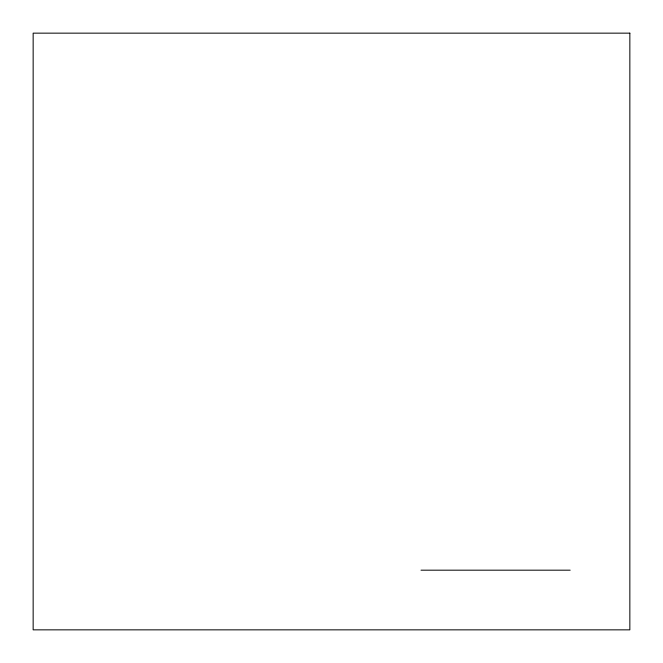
<?xml version="1.0" encoding="UTF-8"?>
<svg xmlns="http://www.w3.org/2000/svg" width="663" height="663" viewBox="0 0 663 663"><rect width="100%" height="100%" fill="white"/><g stroke="black" fill="none" stroke-linecap="round" stroke-linejoin="round"><path stroke-width="0.99" d="M421.005 570.18L570.18 570.18M629.85 33.15L33.15 33.15L33.15 629.85L629.85 629.85L629.85 33.15"/></g></svg>
